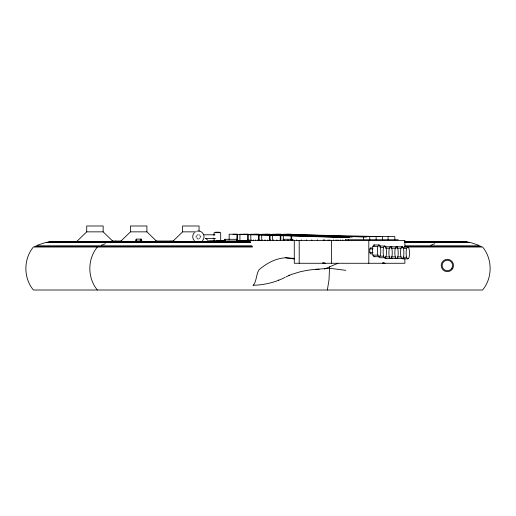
<?xml version="1.0" encoding="UTF-8"?>
<svg xmlns="http://www.w3.org/2000/svg" width="516" height="516" viewBox="0 0 516 516"><rect width="100%" height="100%" fill="white"/><g stroke="black" fill="none" stroke-linecap="round" stroke-linejoin="round"><path stroke-width="0.77" d="M323.203 240.082L323.261 239.953A9.759 0.922 90 0 1 323.351 239.934L323.442 240.082M324.693 240.082L324.751 239.953A9.591 0.903 90 0 1 324.874 239.953L324.932 240.082M327.944 240.082L328.034 239.934A9.759 0.922 90 0 1 328.124 239.953L328.182 240.082M329.718 240.082L329.808 239.934A9.759 0.922 90 0 1 329.898 239.953L329.956 240.082M333.536 240.082L333.594 239.953A9.591 0.903 90 0 1 333.717 239.953L333.775 240.082M335.968 240.082L336.026 239.953A9.759 0.922 90 0 1 336.116 239.934L336.206 240.082M337.89 240.082L337.948 239.953A9.591 0.903 90 0 1 338.07 239.953L338.128 240.082M340.16 240.082L340.218 239.953A9.591 0.903 90 0 1 340.334 239.953L340.392 240.082M342.663 240.082L342.727 239.953A9.591 0.903 90 0 1 342.843 239.953L342.901 240.082M345.372 240.082L345.43 239.953A9.591 0.903 90 0 1 345.552 239.953L345.61 240.082M348.242 240.082L348.3 239.953A9.759 0.922 90 0 1 348.39 239.934L348.481 240.082M280.214 240.082L280.323 239.934A9.765 1.129 90 0 1 280.433 239.953L280.504 240.385M200.614 237.289L200.698 236.689M327.344 290.011L329.008 279.917L329.556 266.83M374.693 245.352A19.118 3.057 -90 0 0 373.107 245.958L372.784 246.829A4.741 0.755 -90 0 0 372.784 254.723L373.107 255.588A20.743 3.315 -90 0 0 374.855 256.265M377.899 246.429L377.777 246.829A4.741 0.755 -90 0 0 377.777 254.723L378.099 255.588A20.743 3.315 -90 0 0 380.04 255.981L380.376 255.214A4.876 0.78 90 0 0 380.382 246.816L380.26 246.474A19.118 3.057 -90 0 0 378.099 245.958L377.899 246.429L372.907 246.429M383.607 247.48L383.485 247.88A4.741 0.755 -90 0 0 383.485 255.775L383.801 256.639A20.743 3.315 -90 0 0 385.749 257.033L386.084 256.265A4.876 0.78 90 0 0 386.084 247.867L385.968 247.525A19.118 3.057 90 0 0 383.807 247.016L383.607 247.48L380.04 247.48M389.374 248.241L389.251 248.641A4.741 0.755 -90 0 0 389.251 256.536L389.567 257.394A20.743 3.315 -90 0 0 391.515 257.794L391.85 257.026A4.876 0.78 90 0 0 391.85 248.628L391.734 248.28A19.118 3.057 90 0 0 389.574 247.77L389.374 248.241L385.807 248.241M395.32 248.241L395.204 248.641A4.741 0.755 -90 0 0 395.204 256.536L395.52 257.394A20.743 3.315 -90 0 0 397.468 257.794L397.804 257.026A4.876 0.78 90 0 0 397.804 248.628L397.688 248.28A19.118 3.057 90 0 0 395.52 247.77L395.32 248.241L391.044 248.241M401.009 248.222L400.893 248.622A4.741 0.755 90 0 0 400.893 256.517L401.209 257.381A20.743 3.315 90 0 0 403.157 257.774L403.493 257.007A4.876 0.78 90 0 0 403.493 248.609L403.377 248.267A19.118 3.057 -90 0 0 401.209 247.751L401.009 248.222L396.733 248.222M406.595 248.551L406.473 248.951A4.741 0.755 -90 0 0 406.473 256.845L406.789 257.71A20.743 3.315 90 0 0 408.737 258.103L409.072 257.336A4.876 0.78 90 0 0 409.072 248.938L408.956 248.596A19.118 3.057 90 0 0 406.795 248.086L406.595 248.551L403.028 248.551M136.243 239.121L135.508 241.017L141.932 241.017L141.197 239.121L136.243 239.121L136.243 240.385M97.369 247.022C87.333 259.077 87.333 277.956 97.369 290.011M194.351 232.664C192.184 234.806 192.184 238.573 194.351 240.708M202.401 240.708C206.529 236.934 202.24 229.504 196.906 231.194M76.6 241.649L86.714 231.852L103.148 231.852L113.262 241.649M120.357 241.649L130.471 231.852L146.905 231.852L157.019 241.649M172.505 241.649L182.619 231.852L196.08 231.852M337.954 263.27L324.441 269.068M286.083 276.795L291.946 274.306L299.435 271.984A151.33 122.995 84.4 0 1 315.856 269.32L329.582 268.281L345.791 270.32M285.187 277.253C275.538 282.504 262.838 285.258 253.001 285.213A70.002 8.082 -90 0 0 256.433 277.253A72.137 8.333 90 0 1 259.509 269.32A2547.26 294.165 90 0 1 285.658 257.774L294.61 258.413M430.763 245.235L434.801 243.739M37.339 245.235L45.543 242.539L250.518 242.539M101.297 245.235L105.354 243.739M379.847 236.592L380.743 236.592L276.395 234.238M378.841 236.592L380.382 236.586M215.482 232.194L219.268 232.194M215.482 232.432L219.268 232.432M203.904 234.793L214.179 234.793M348.855 236.592L394.83 236.592L394.83 239.753M205.484 238.585L214.179 238.585M282.942 239.289L293.211 239.289M345.462 239.753L398.223 239.753M224.853 240.708L209.515 240.708L209.515 241.649M247.783 240.708L236.857 240.708L236.902 234.238M111.998 241.017L121.705 241.017M155.697 241.017L173.898 241.017M216.52 241.017L248.144 241.017M222.441 241.178L225.124 241.178L225.124 239.289M236.36 241.178L248.073 241.178M49.768 241.649L249.931 241.649L250.305 242.21M404.48 241.649L466.232 241.649M48.356 241.914L250.118 241.914M404.492 241.914L467.651 241.914M46.943 242.21L250.447 242.21M404.486 242.21L469.057 242.21M404.454 242.539L470.463 242.539L478.661 245.235M374.094 244.965L379.086 244.965M36.017 245.797L252.001 245.797M405.131 245.797L479.99 245.797M379.802 246.016L384.794 246.016M34.701 246.396L252.343 246.396M405.008 246.396L481.299 246.396M385.568 246.777L390.56 246.777M391.521 246.777L396.514 246.777M397.21 246.758L402.203 246.758M252.447 247.022L33.405 247.022C23.362 259.077 23.362 277.956 33.405 290.011L482.595 290.011C492.632 277.956 492.632 259.077 482.595 247.022L404.409 247.022M371.649 253.646A18.06 2.883 -90 0 1 369.959 252.672A2.051 0.329 -90 0 1 369.759 250.776A2.051 0.329 -90 0 1 369.959 248.88L373.081 248.88M369.959 252.672L373.081 252.672M372.907 255.117L377.899 255.117M379.325 256.168L383.601 256.168M374.268 256.697L379.26 256.697M385.091 256.929L389.374 256.929M391.044 256.929L395.32 256.929M397.443 256.91L401.009 256.91M403.028 257.239L406.589 257.239M384.968 257.748L379.976 257.748A20.743 3.315 -90 0 1 378.808 256.639L378.609 256.168M385.742 258.51L390.735 258.51M391.696 258.51L396.688 258.51M397.385 258.49L402.377 258.49M402.964 258.819L407.956 258.819M315.856 269.313L319.049 269.313M289.579 275.215L288.902 275.215L289.347 275.318M243.804 234.238L349.338 237.457M233.032 234.238L348.7 237.644M254.691 234.238L349.455 237.237M265.592 234.238L352.389 237.108M287.193 234.238L366.418 237.102M197.776 238.927L198.376 239.005M214.488 238.585L214.005 238.521A1.896 1.864 90 0 1 213.166 238.031M285.658 257.774L294.365 258.987M322.855 262.941L325.228 263.27L322.874 262.896M385.013 263.27L382.653 262.876L384.71 263.27M205.794 238.386L209.167 241.649M278.55 279.917L278.627 280.24M196.054 236.689L196.132 237.289M248.215 240.082L248.17 239.972A9.765 1.129 90 0 0 248.035 239.934L247.925 240.385M140.533 241.017L140.352 239.121L140.352 240.385M404.873 247.487L404.873 240.385L247.454 240.385L247.454 241.649M404.873 258.535L404.873 263.27L294.281 263.27L294.281 240.385M388.09 236.592L388.09 239.753M382.375 236.592L382.375 239.753M376.132 236.592L376.132 239.753M369.772 236.592L369.772 239.753M368.805 240.385L368.805 263.27M363.554 236.592L363.554 239.753M331.427 240.385L331.427 263.27M324.093 240.385L323.983 239.934L323.803 240.385M317.617 240.385L317.579 239.972A9.598 1.109 -90 0 0 317.398 239.953L317.327 240.385M311.87 240.385L311.793 239.953A9.765 1.129 90 0 0 311.683 239.934L311.58 240.385M306.498 240.385L306.452 239.972A9.765 1.129 90 0 0 306.317 239.934L306.207 240.385M301.499 240.385L301.46 239.972A9.765 1.129 90 0 0 301.318 239.934L301.209 240.385M299.203 240.385L299.203 263.27M296.835 240.385L296.79 239.972A9.598 1.109 -90 0 0 296.616 239.953L296.545 240.385M292.282 240.385L292.211 239.953A9.765 1.129 -90 0 0 292.101 239.934L291.991 240.385M291.675 239.985L291.675 234.238L283.323 234.238L283.323 239.985M291.069 234.238L291.069 239.985M288.109 240.385L288.063 239.972A9.598 1.109 90 0 0 287.889 239.953L287.818 240.385M284.174 240.385L284.135 239.972A9.598 1.109 -90 0 0 283.961 239.953L283.884 240.385M280.878 239.985L280.878 234.238L272.519 234.238L272.519 239.985M280.265 234.238L280.214 240.385M276.995 240.385L276.957 239.972A9.598 1.109 90 0 0 276.776 239.953L276.705 240.385M273.68 240.385L273.641 239.972A9.598 1.109 -90 0 0 273.461 239.953L273.39 240.385M270.61 240.385L270.571 239.972A9.598 1.109 -90 0 0 270.397 239.953L270.32 240.385M270.074 239.985L270.074 234.238L261.722 234.238L261.722 239.985M269.468 234.238L269.468 239.985M267.836 240.385L267.688 239.934L267.546 240.385M265.05 240.385L265.005 239.972A9.598 1.109 -90 0 0 264.831 239.953L264.76 240.385M262.509 240.385L262.36 239.934L262.212 240.385M260.032 240.385L259.954 239.953A9.765 1.129 90 0 0 259.845 239.934L259.741 240.385M259.174 239.985L259.174 234.238L250.815 234.238L250.815 239.985M258.561 234.238L258.561 239.985M257.832 240.385L257.794 239.972A9.765 1.129 90 0 0 257.652 239.934L257.542 240.385M255.665 240.385L255.62 239.972A9.765 1.129 -90 0 0 255.478 239.934L255.368 240.385M253.459 240.385L253.272 239.934L253.169 240.385M251.679 240.385L251.576 239.934L251.389 240.385M249.931 241.649L249.931 242.21M249.854 240.385L249.815 239.972A9.765 1.129 -90 0 0 249.634 239.953L249.563 240.385M248.215 240.385L248.286 234.238L239.927 234.238L239.927 240.708M247.674 234.238L247.674 240.708M247.648 241.017L247.648 241.649M237.515 240.708L237.515 234.238L229.162 234.238L229.162 239.985M236.844 241.178L236.844 239.289L224.641 239.289L224.641 241.178M222.796 240.708L222.796 241.178M220.687 240.708L220.687 232.671L214.069 232.671L214.069 235.077M214.069 238.295L214.069 240.708M199.053 231.116L199.053 225.989L182.619 225.989L182.619 231.852M170.931 241.017L170.931 241.649M146.905 231.852L146.905 225.989L130.471 225.989L130.471 231.852M141.197 239.121L141.197 241.649M140.352 241.017L140.352 241.649M136.243 241.017L136.243 241.649M115.287 241.017L115.287 241.649M103.148 231.852L103.148 225.989L86.714 225.989L86.714 231.852M369.959 248.88A16.435 2.625 -90 0 1 371.488 247.977M215.417 238.328A1.896 1.864 -90 0 1 214.966 238.521M214.966 234.857A1.896 1.864 -90 0 0 214.488 234.793L214.005 234.857A1.896 1.864 90 0 0 213.553 235.044M199.718 238.031A1.896 1.896 0 0 1 199.324 238.328M197.428 238.328A1.896 1.896 0 0 1 197.035 238.031M196.544 236.199A1.896 1.896 0 0 1 196.731 235.741M197.428 235.044A1.896 1.896 0 0 1 197.886 234.857M198.866 234.857A1.896 1.896 0 0 1 199.324 235.044M200.021 235.741A1.896 1.896 0 0 1 200.208 236.199M379.602 246.055A19.118 3.057 90 0 1 380.402 246.409M385.168 246.932A19.118 3.057 90 0 1 385.968 246.958M386.136 258.297A20.743 3.315 90 0 1 384.768 257.761M390.922 247.132A19.118 3.057 -90 0 1 391.921 246.958M392.089 258.297A20.743 3.315 90 0 1 390.909 258.058M396.611 247.112A19.118 3.057 90 0 1 397.61 246.938M397.778 258.277A20.743 3.315 -90 0 1 396.791 258.264M402.19 247.441A19.118 3.057 -90 0 1 403.389 247.48M403.164 258.748A20.743 3.315 90 0 1 402.177 258.368M451.913 268.107L451.081 269.197A5.25 5.25 0 0 1 442.431 267.275A5.25 5.25 0 0 1 447.823 260.251A5.25 5.25 0 0 1 451.913 268.107M452.726 268.572L451.739 269.855A6.186 6.186 0 0 1 441.554 267.598A6.186 6.186 0 0 1 447.907 259.322A6.186 6.186 0 0 1 452.726 268.572"/></g></svg>
